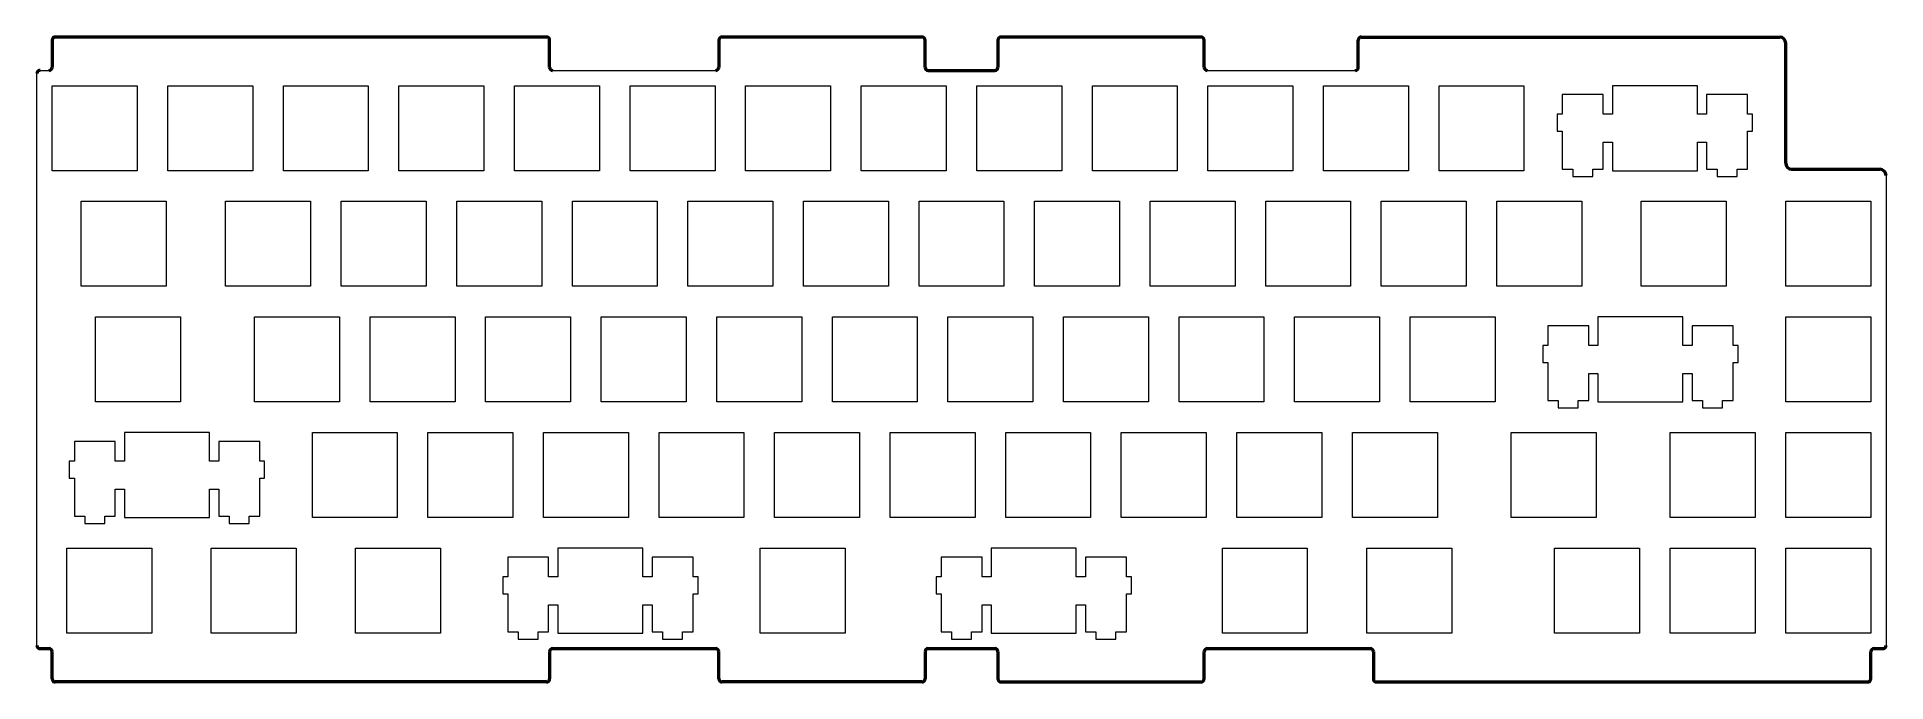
# Model space of a CAD drawing. Header units: millimetres. Extents: x 20 to 325, y 74 to 181.
import ezdxf

# ---------------------------------------------------------------- set-up
doc = ezdxf.new("R2010")
doc.units = ezdxf.units.MM
doc.layers.get('0').update_dxf_attribs({"lineweight": 0})
doc.layers.add('Geometry', color=7, linetype='Continuous', lineweight=50)

msp = doc.modelspace()

# ---------------------------------------------------------------- linework, layer by layer
for p, q in [((20, 80.5), (20, 174.75)), ((20.5, 175.25), (22, 175.25)), ((105, 175.25), (131.9, 175.25)), ((212.9, 175.25), (237.3, 175.25)), ((22.52, 172.73), (36.52, 172.73)), ((22.52, 158.73), (22.52, 172.73)), ((36.52, 172.73), (36.52, 158.73)), ((41.57, 172.73), (55.57, 172.73)), ((41.57, 158.73), (41.57, 172.73)), ((55.57, 172.73), (55.57, 158.73)), ((60.62, 172.73), (74.62, 172.73)), ((60.62, 158.73), (60.62, 172.73)), ((74.62, 172.73), (74.62, 158.73)), ((79.67, 172.73), (93.67, 172.73)), ((79.67, 158.73), (79.67, 172.73)), ((93.67, 172.73), (93.67, 158.73)), ((98.72, 172.73), (112.72, 172.73)), ((98.72, 158.73), (98.72, 172.73)), ((112.72, 172.73), (112.72, 158.73)), ((117.77, 172.73), (131.77, 172.73)), ((117.77, 158.73), (117.77, 172.73)), ((131.77, 172.73), (131.77, 158.73)), ((136.82, 172.73), (150.82, 172.73)), ((136.82, 158.73), (136.82, 172.73)), ((150.82, 172.73), (150.82, 158.73)), ((155.87, 172.73), (169.87, 172.73)), ((155.87, 158.73), (155.87, 172.73)), ((169.87, 172.73), (169.87, 158.73)), ((174.92, 172.73), (188.92, 172.73)), ((174.92, 158.73), (174.92, 172.73)), ((188.92, 172.73), (188.92, 158.73)), ((193.97, 172.73), (207.97, 172.73)), ((193.97, 158.73), (193.97, 172.73)), ((207.97, 172.73), (207.97, 158.73)), ((213.02, 172.73), (227.02, 172.73)), ((213.02, 158.73), (213.02, 172.73)), ((227.02, 172.73), (227.02, 158.73)), ((232.07, 172.73), (246.07, 172.73)), ((232.07, 158.73), (232.07, 172.73)), ((246.07, 172.73), (246.07, 158.73)), ((251.12, 172.73), (265.12, 172.73)), ((251.12, 158.73), (251.12, 172.73)), ((265.12, 172.73), (265.12, 158.73)), ((278.17, 171.26), (271.42, 171.26)), ((271.42, 171.26), (271.42, 168.02)), ((278.17, 168.02), (278.17, 171.26)), ((279.7, 172.73), (279.7, 168.02)), ((293.7, 172.73), (279.7, 172.73)), ((293.7, 168.02), (293.7, 172.73)), ((301.97, 171.26), (295.22, 171.26)), ((295.22, 171.26), (295.22, 168.02)), ((301.97, 168.02), (301.97, 171.26)), ((271.42, 168.02), (270.6, 168.02)), ((270.6, 168.02), (270.6, 165.23)), ((279.7, 168.02), (278.17, 168.02)), ((295.22, 168.02), (293.7, 168.02)), ((302.8, 168.02), (301.97, 168.02)), ((302.8, 165.23), (302.8, 168.02)), ((270.6, 165.23), (271.42, 165.23)), ((271.42, 165.23), (271.42, 158.96)), ((301.97, 158.96), (301.97, 165.23)), ((301.97, 165.23), (302.8, 165.23)), ((278.17, 158.96), (278.17, 163.43)), ((278.17, 163.43), (279.7, 163.43)), ((279.7, 163.43), (279.7, 158.73)), ((293.7, 158.73), (293.7, 163.43)), ((293.7, 163.43), (295.22, 163.43)), ((295.22, 163.43), (295.22, 158.96)), ((36.52, 158.73), (22.52, 158.73)), ((55.57, 158.73), (41.57, 158.73)), ((74.62, 158.73), (60.62, 158.73)), ((93.67, 158.73), (79.67, 158.73)), ((112.72, 158.73), (98.72, 158.73)), ((131.77, 158.73), (117.77, 158.73)), ((150.82, 158.73), (136.82, 158.73)), ((169.87, 158.73), (155.87, 158.73)), ((188.92, 158.73), (174.92, 158.73)), ((207.97, 158.73), (193.97, 158.73)), ((227.02, 158.73), (213.02, 158.73)), ((246.07, 158.73), (232.07, 158.73)), ((265.12, 158.73), (251.12, 158.73)), ((271.42, 158.96), (273.15, 158.96)), ((273.15, 158.96), (273.15, 157.76)), ((276.45, 157.76), (276.45, 158.96)), ((276.45, 158.96), (278.17, 158.96)), ((279.7, 158.73), (293.7, 158.73)), ((295.22, 158.96), (296.95, 158.96)), ((296.95, 158.96), (296.95, 157.76)), ((300.25, 157.76), (300.25, 158.96)), ((300.25, 158.96), (301.97, 158.96)), ((273.15, 157.76), (276.45, 157.76)), ((296.95, 157.76), (300.25, 157.76)), ((324.8, 157.96), (324.8, 80.5)), ((27.29, 153.68), (41.29, 153.68)), ((27.29, 139.68), (27.29, 153.68)), ((41.29, 153.68), (41.29, 139.68)), ((51.1, 153.68), (65.1, 153.68)), ((51.1, 139.68), (51.1, 153.68)), ((65.1, 153.68), (65.1, 139.68)), ((70.15, 153.68), (84.15, 153.68)), ((70.15, 139.68), (70.15, 153.68)), ((84.15, 153.68), (84.15, 139.68)), ((89.2, 153.68), (103.2, 153.68)), ((89.2, 139.68), (89.2, 153.68)), ((103.2, 153.68), (103.2, 139.68)), ((108.25, 153.68), (122.25, 153.68)), ((108.25, 139.68), (108.25, 153.68)), ((122.25, 153.68), (122.25, 139.68)), ((127.3, 153.68), (141.3, 153.68)), ((127.3, 139.68), (127.3, 153.68)), ((141.3, 153.68), (141.3, 139.68)), ((146.35, 153.68), (160.35, 153.68)), ((146.35, 139.68), (146.35, 153.68)), ((160.35, 153.68), (160.35, 139.68)), ((165.4, 153.68), (179.4, 153.68)), ((165.4, 139.68), (165.4, 153.68)), ((179.4, 153.68), (179.4, 139.68)), ((184.45, 153.68), (198.45, 153.68)), ((184.45, 139.68), (184.45, 153.68)), ((198.45, 153.68), (198.45, 139.68)), ((203.5, 153.68), (217.5, 153.68)), ((203.5, 139.68), (203.5, 153.68)), ((217.5, 153.68), (217.5, 139.68)), ((222.55, 153.68), (236.55, 153.68)), ((222.55, 139.68), (222.55, 153.68)), ((236.55, 153.68), (236.55, 139.68)), ((241.6, 153.68), (255.6, 153.68)), ((241.6, 139.68), (241.6, 153.68)), ((255.6, 153.68), (255.6, 139.68)), ((260.65, 153.68), (274.65, 153.68)), ((260.65, 139.68), (260.65, 153.68)), ((274.65, 153.68), (274.65, 139.68)), ((284.46, 153.68), (298.46, 153.68)), ((284.46, 139.68), (284.46, 153.68)), ((298.46, 153.68), (298.46, 139.68)), ((308.27, 153.68), (322.27, 153.68)), ((308.27, 139.68), (308.27, 153.68)), ((322.27, 153.68), (322.27, 139.68)), ((41.29, 139.68), (27.29, 139.68)), ((65.1, 139.68), (51.1, 139.68)), ((84.15, 139.68), (70.15, 139.68)), ((103.2, 139.68), (89.2, 139.68)), ((122.25, 139.68), (108.25, 139.68)), ((141.3, 139.68), (127.3, 139.68)), ((160.35, 139.68), (146.35, 139.68)), ((179.4, 139.68), (165.4, 139.68)), ((198.45, 139.68), (184.45, 139.68)), ((217.5, 139.68), (203.5, 139.68)), ((236.55, 139.68), (222.55, 139.68)), ((255.6, 139.68), (241.6, 139.68)), ((274.65, 139.68), (260.65, 139.68)), ((298.46, 139.68), (284.46, 139.68)), ((322.27, 139.68), (308.27, 139.68)), ((29.67, 134.63), (43.67, 134.63)), ((29.67, 120.63), (29.67, 134.63)), ((43.67, 134.63), (43.67, 120.63)), ((55.86, 134.63), (69.86, 134.63)), ((55.86, 120.63), (55.86, 134.63)), ((69.86, 134.63), (69.86, 120.63)), ((74.91, 134.63), (88.91, 134.63)), ((74.91, 120.63), (74.91, 134.63)), ((88.91, 134.63), (88.91, 120.63)), ((93.96, 134.63), (107.96, 134.63)), ((93.96, 120.63), (93.96, 134.63)), ((107.96, 134.63), (107.96, 120.63)), ((113.01, 134.63), (127.01, 134.63)), ((113.01, 120.63), (113.01, 134.63)), ((127.01, 134.63), (127.01, 120.63)), ((132.06, 134.63), (146.06, 134.63)), ((132.06, 120.63), (132.06, 134.63)), ((146.06, 134.63), (146.06, 120.63)), ((151.11, 134.63), (165.11, 134.63)), ((151.11, 120.63), (151.11, 134.63)), ((165.11, 134.63), (165.11, 120.63)), ((170.16, 134.63), (184.16, 134.63)), ((170.16, 120.63), (170.16, 134.63)), ((184.16, 134.63), (184.16, 120.63)), ((189.21, 134.63), (203.21, 134.63)), ((189.21, 120.63), (189.21, 134.63)), ((203.21, 134.63), (203.21, 120.63)), ((208.26, 134.63), (222.26, 134.63)), ((208.26, 120.63), (208.26, 134.63)), ((222.26, 134.63), (222.26, 120.63)), ((227.31, 134.63), (241.31, 134.63)), ((227.31, 120.63), (227.31, 134.63)), ((241.31, 134.63), (241.31, 120.63)), ((246.36, 134.63), (260.36, 134.63)), ((246.36, 120.63), (246.36, 134.63)), ((260.36, 134.63), (260.36, 120.63)), ((277.32, 134.63), (277.32, 129.92)), ((291.32, 134.63), (277.32, 134.63)), ((291.32, 129.92), (291.32, 134.63)), ((308.27, 134.63), (322.27, 134.63)), ((308.27, 120.63), (308.27, 134.63)), ((322.27, 134.63), (322.27, 120.63)), ((275.79, 133.16), (269.04, 133.16)), ((269.04, 133.16), (269.04, 129.92)), ((275.79, 129.92), (275.79, 133.16)), ((299.59, 133.16), (292.84, 133.16)), ((292.84, 133.16), (292.84, 129.92)), ((299.59, 129.92), (299.59, 133.16)), ((269.04, 129.92), (268.22, 129.92)), ((268.22, 129.92), (268.22, 127.13)), ((277.32, 129.92), (275.79, 129.92)), ((292.84, 129.92), (291.32, 129.92)), ((300.42, 129.92), (299.59, 129.92)), ((300.42, 127.13), (300.42, 129.92)), ((268.22, 127.13), (269.04, 127.13)), ((269.04, 127.13), (269.04, 120.86)), ((275.79, 120.86), (275.79, 125.33)), ((275.79, 125.33), (277.32, 125.33)), ((277.32, 125.33), (277.32, 120.63)), ((291.32, 120.63), (291.32, 125.33)), ((291.32, 125.33), (292.84, 125.33)), ((292.84, 125.33), (292.84, 120.86)), ((299.59, 120.86), (299.59, 127.13)), ((299.59, 127.13), (300.42, 127.13)), ((43.67, 120.63), (29.67, 120.63)), ((69.86, 120.63), (55.86, 120.63)), ((88.91, 120.63), (74.91, 120.63)), ((107.96, 120.63), (93.96, 120.63)), ((127.01, 120.63), (113.01, 120.63)), ((146.06, 120.63), (132.06, 120.63)), ((165.11, 120.63), (151.11, 120.63)), ((184.16, 120.63), (170.16, 120.63)), ((203.21, 120.63), (189.21, 120.63)), ((222.26, 120.63), (208.26, 120.63)), ((241.31, 120.63), (227.31, 120.63)), ((260.36, 120.63), (246.36, 120.63)), ((269.04, 120.86), (270.77, 120.86)), ((270.77, 120.86), (270.77, 119.66)), ((270.77, 119.66), (274.07, 119.66)), ((274.07, 119.66), (274.07, 120.86)), ((274.07, 120.86), (275.79, 120.86)), ((277.32, 120.63), (291.32, 120.63)), ((292.84, 120.86), (294.57, 120.86)), ((294.57, 120.86), (294.57, 119.66)), ((294.57, 119.66), (297.87, 119.66)), ((297.87, 119.66), (297.87, 120.86)), ((297.87, 120.86), (299.59, 120.86)), ((322.27, 120.63), (308.27, 120.63)), ((32.91, 114.11), (26.16, 114.11)), ((26.16, 114.11), (26.16, 110.87)), ((32.91, 110.87), (32.91, 114.11)), ((34.43, 115.58), (34.43, 110.87)), ((48.43, 115.58), (34.43, 115.58)), ((48.43, 110.87), (48.43, 115.58)), ((56.71, 114.11), (49.96, 114.11)), ((49.96, 114.11), (49.96, 110.87)), ((56.71, 110.87), (56.71, 114.11)), ((65.39, 115.58), (79.39, 115.58)), ((65.39, 101.58), (65.39, 115.58)), ((79.39, 115.58), (79.39, 101.58)), ((84.44, 115.58), (98.44, 115.58)), ((84.44, 101.58), (84.44, 115.58)), ((98.44, 115.58), (98.44, 101.58)), ((103.49, 115.58), (117.49, 115.58)), ((103.49, 101.58), (103.49, 115.58)), ((117.49, 115.58), (117.49, 101.58)), ((122.54, 115.58), (136.54, 115.58)), ((122.54, 101.58), (122.54, 115.58)), ((136.54, 115.58), (136.54, 101.58)), ((141.59, 115.58), (155.59, 115.58)), ((141.59, 101.58), (141.59, 115.58)), ((155.59, 115.58), (155.59, 101.58)), ((160.64, 115.58), (174.64, 115.58)), ((160.64, 101.58), (160.64, 115.58)), ((174.64, 115.58), (174.64, 101.58)), ((179.69, 115.58), (193.69, 115.58)), ((179.69, 101.58), (179.69, 115.58)), ((193.69, 115.58), (193.69, 101.58)), ((198.74, 115.58), (212.74, 115.58)), ((198.74, 101.58), (198.74, 115.58)), ((212.74, 115.58), (212.74, 101.58)), ((217.79, 115.58), (231.79, 115.58)), ((217.79, 101.58), (217.79, 115.58)), ((231.79, 115.58), (231.79, 101.58)), ((236.84, 115.58), (250.84, 115.58)), ((236.84, 101.58), (236.84, 115.58)), ((250.84, 115.58), (250.84, 101.58)), ((263.03, 115.58), (277.03, 115.58)), ((263.03, 101.58), (263.03, 115.58)), ((277.03, 115.58), (277.03, 101.58)), ((289.22, 115.58), (303.22, 115.58)), ((289.22, 101.58), (289.22, 115.58)), ((303.22, 115.58), (303.22, 101.58)), ((308.27, 115.58), (322.27, 115.58)), ((308.27, 101.58), (308.27, 115.58)), ((322.27, 115.58), (322.27, 101.58)), ((26.16, 110.87), (25.33, 110.87)), ((25.33, 110.87), (25.33, 108.08)), ((34.43, 110.87), (32.91, 110.87)), ((49.96, 110.87), (48.43, 110.87)), ((57.53, 110.87), (56.71, 110.87)), ((57.53, 108.08), (57.53, 110.87)), ((25.33, 108.08), (26.16, 108.08)), ((26.16, 108.08), (26.16, 101.81)), ((56.71, 101.81), (56.71, 108.08)), ((56.71, 108.08), (57.53, 108.08)), ((32.91, 101.81), (32.91, 106.28)), ((32.91, 106.28), (34.43, 106.28)), ((34.43, 106.28), (34.43, 101.58)), ((48.43, 101.58), (48.43, 106.28)), ((48.43, 106.28), (49.96, 106.28)), ((49.96, 106.28), (49.96, 101.81)), ((26.16, 101.81), (27.88, 101.81)), ((27.88, 101.81), (27.88, 100.61)), ((27.88, 100.61), (31.18, 100.61)), ((31.18, 100.61), (31.18, 101.81)), ((31.18, 101.81), (32.91, 101.81)), ((34.43, 101.58), (48.43, 101.58)), ((49.96, 101.81), (51.68, 101.81)), ((51.68, 101.81), (51.68, 100.61)), ((51.68, 100.61), (54.98, 100.61)), ((54.98, 100.61), (54.98, 101.81)), ((54.98, 101.81), (56.71, 101.81)), ((79.39, 101.58), (65.39, 101.58)), ((98.44, 101.58), (84.44, 101.58)), ((117.49, 101.58), (103.49, 101.58)), ((136.54, 101.58), (122.54, 101.58)), ((155.59, 101.58), (141.59, 101.58)), ((174.64, 101.58), (160.64, 101.58)), ((193.69, 101.58), (179.69, 101.58)), ((212.74, 101.58), (198.74, 101.58)), ((231.79, 101.58), (217.79, 101.58)), ((250.84, 101.58), (236.84, 101.58)), ((277.03, 101.58), (263.03, 101.58)), ((303.22, 101.58), (289.22, 101.58)), ((322.27, 101.58), (308.27, 101.58)), ((24.91, 96.53), (38.91, 96.53)), ((24.91, 82.53), (24.91, 96.53)), ((38.91, 96.53), (38.91, 82.53)), ((48.72, 96.53), (62.72, 96.53)), ((48.72, 82.53), (48.72, 96.53)), ((62.72, 96.53), (62.72, 82.53)), ((72.53, 96.53), (86.53, 96.53)), ((72.53, 82.53), (72.53, 96.53)), ((86.53, 96.53), (86.53, 82.53)), ((104.34, 95.06), (97.59, 95.06)), ((97.59, 95.06), (97.59, 91.82)), ((104.34, 91.82), (104.34, 95.06)), ((105.87, 96.53), (105.87, 91.82)), ((119.87, 96.53), (105.87, 96.53)), ((119.87, 91.82), (119.87, 96.53)), ((128.14, 95.06), (121.39, 95.06)), ((121.39, 95.06), (121.39, 91.82)), ((128.14, 91.82), (128.14, 95.06)), ((139.21, 96.53), (153.2, 96.53)), ((139.21, 82.53), (139.21, 96.53)), ((153.2, 96.53), (153.2, 82.53)), ((175.78, 95.06), (169.03, 95.06)), ((169.03, 95.06), (169.03, 91.82)), ((175.78, 91.82), (175.78, 95.06)), ((177.31, 96.53), (177.31, 91.82)), ((191.3, 96.53), (177.31, 96.53)), ((191.3, 91.82), (191.3, 96.53)), ((199.58, 95.06), (192.83, 95.06)), ((192.83, 95.06), (192.83, 91.82)), ((199.58, 91.82), (199.58, 95.06)), ((215.41, 96.53), (229.4, 96.53)), ((215.41, 82.53), (215.41, 96.53)), ((229.4, 96.53), (229.4, 82.53)), ((239.22, 96.53), (253.22, 96.53)), ((239.22, 82.53), (239.22, 96.53)), ((253.22, 96.53), (253.22, 82.53)), ((270.17, 96.53), (284.17, 96.53)), ((270.17, 82.53), (270.17, 96.53)), ((284.17, 96.53), (284.17, 82.53)), ((289.22, 96.53), (303.22, 96.53)), ((289.22, 82.53), (289.22, 96.53)), ((303.22, 96.53), (303.22, 82.53)), ((308.27, 96.53), (322.27, 96.53)), ((308.27, 82.53), (308.27, 96.53)), ((322.27, 96.53), (322.27, 82.53)), ((97.59, 91.82), (96.77, 91.82)), ((96.77, 91.82), (96.77, 89.03)), ((105.87, 91.82), (104.34, 91.82)), ((121.39, 91.82), (119.87, 91.82)), ((128.97, 91.82), (128.14, 91.82)), ((128.97, 89.03), (128.97, 91.82)), ((169.03, 91.82), (168.2, 91.82)), ((168.2, 91.82), (168.2, 89.03)), ((177.31, 91.82), (175.78, 91.82)), ((192.83, 91.82), (191.3, 91.82)), ((200.41, 91.82), (199.58, 91.82)), ((200.41, 89.03), (200.41, 91.82)), ((96.77, 89.03), (97.59, 89.03)), ((97.59, 89.03), (97.59, 82.76)), ((128.14, 82.76), (128.14, 89.03)), ((128.14, 89.03), (128.97, 89.03)), ((168.2, 89.03), (169.03, 89.03)), ((169.03, 89.03), (169.03, 82.76)), ((199.58, 82.76), (199.58, 89.03)), ((199.58, 89.03), (200.41, 89.03)), ((104.34, 82.76), (104.34, 87.23)), ((104.34, 87.23), (105.87, 87.23)), ((105.87, 87.23), (105.87, 82.53)), ((119.87, 82.53), (119.87, 87.23)), ((119.87, 87.23), (121.39, 87.23)), ((121.39, 87.23), (121.39, 82.76)), ((175.78, 82.76), (175.78, 87.23)), ((175.78, 87.23), (177.31, 87.23)), ((177.31, 87.23), (177.31, 82.53)), ((191.3, 82.53), (191.3, 87.23)), ((191.3, 87.23), (192.83, 87.23)), ((192.83, 87.23), (192.83, 82.76)), ((38.91, 82.53), (24.91, 82.53)), ((62.72, 82.53), (48.72, 82.53)), ((86.53, 82.53), (72.53, 82.53)), ((97.59, 82.76), (99.32, 82.76)), ((99.32, 82.76), (99.32, 81.56)), ((102.62, 81.56), (102.62, 82.76)), ((102.62, 82.76), (104.34, 82.76)), ((105.87, 82.53), (119.87, 82.53)), ((121.39, 82.76), (123.12, 82.76)), ((123.12, 82.76), (123.12, 81.56)), ((126.42, 81.56), (126.42, 82.76)), ((126.42, 82.76), (128.14, 82.76)), ((153.2, 82.53), (139.21, 82.53)), ((169.03, 82.76), (170.76, 82.76)), ((170.76, 82.76), (170.76, 81.56)), ((174.05, 81.56), (174.05, 82.76)), ((174.05, 82.76), (175.78, 82.76)), ((177.31, 82.53), (191.3, 82.53)), ((192.83, 82.76), (194.55, 82.76)), ((194.55, 82.76), (194.55, 81.56)), ((197.85, 81.56), (197.85, 82.76)), ((197.85, 82.76), (199.58, 82.76)), ((229.4, 82.53), (215.41, 82.53)), ((253.22, 82.53), (239.22, 82.53)), ((284.17, 82.53), (270.17, 82.53)), ((303.22, 82.53), (289.22, 82.53)), ((322.27, 82.53), (308.27, 82.53)), ((99.32, 81.56), (102.62, 81.56)), ((123.12, 81.56), (126.42, 81.56)), ((170.76, 81.56), (174.05, 81.56)), ((194.55, 81.56), (197.85, 81.56))]:
    msp.add_line(p, q)
at = {"layer": 'Geometry'}
for p, q in [((22.5, 180.25), (22.5, 175.75)), ((104, 180.75), (23, 180.75)), ((104.5, 175.75), (104.5, 180.25)), ((132.4, 180.25), (132.4, 175.75)), ((165.9, 180.75), (132.9, 180.75)), ((166.4, 175.75), (166.4, 180.25)), ((178.4, 180.25), (178.4, 175.75)), ((211.9, 180.75), (178.9, 180.75)), ((212.4, 175.75), (212.4, 180.25)), ((237.8, 175.75), (237.8, 180.25)), ((238.3, 180.75), (307.27, 180.75)), ((308.27, 159.96), (308.27, 179.75)), ((166.9, 175.25), (177.9, 175.25)), ((309.27, 158.96), (323.8, 158.96)), ((20.5, 80), (22, 80)), ((22.5, 75), (22.5, 79.5)), ((104.5, 79.5), (104.5, 75)), ((105, 80), (131.9, 80)), ((132.4, 75), (132.4, 79.5)), ((166.4, 79.5), (166.4, 75)), ((166.9, 80), (177.9, 80)), ((178.4, 79.5), (178.4, 75)), ((212.4, 75), (212.4, 79.5)), ((212.9, 80), (239.8, 80)), ((240.3, 79.5), (240.3, 75)), ((322.3, 75), (322.3, 79.5)), ((322.8, 80), (324.3, 80)), ((104, 74.5), (23, 74.5)), ((165.9, 74.5), (132.9, 74.5)), ((178.9, 74.5), (211.9, 74.5)), ((240.8, 74.5), (321.8, 74.5))]:
    msp.add_line(p, q, dxfattribs=at)
for centre, radius, start, end in [((23, 180.25), 0.5, 90, 180), ((104, 180.25), 0.5, 0, 90), ((132.9, 180.25), 0.5, 90, 180), ((165.9, 180.25), 0.5, 0, 90), ((178.9, 180.25), 0.5, 90, 180), ((211.9, 180.25), 0.5, 0, 90), ((238.3, 180.25), 0.5, 90, 180), ((307.27, 179.75), 1, 0, 90), ((20.5, 174.75), 0.5, 90, 180), ((22, 175.75), 0.5, 270, 0), ((105, 175.75), 0.5, 180, 270), ((131.9, 175.75), 0.5, 270, 0), ((166.9, 175.75), 0.5, 180, 270), ((177.9, 175.75), 0.5, 270, 0), ((212.9, 175.75), 0.5, 180, 270), ((237.3, 175.75), 0.5, 270, 0), ((309.27, 159.96), 1, 180, 270), ((323.8, 157.96), 1, 0, 90), ((20.5, 80.5), 0.5, 180, 270), ((22, 79.5), 0.5, 0, 90), ((105, 79.5), 0.5, 90, 180), ((131.9, 79.5), 0.5, 0, 90), ((166.9, 79.5), 0.5, 90, 180), ((177.9, 79.5), 0.5, 0, 90), ((212.9, 79.5), 0.5, 90, 180), ((239.8, 79.5), 0.5, 0, 90), ((322.8, 79.5), 0.5, 90, 180), ((324.3, 80.5), 0.5, 270, 0), ((23, 75), 0.5, 180, 270), ((104, 75), 0.5, 270, 0), ((132.9, 75), 0.5, 180, 270), ((165.9, 75), 0.5, 270, 0), ((178.9, 75), 0.5, 180, 270), ((211.9, 75), 0.5, 270, 0), ((240.8, 75), 0.5, 180, 270), ((321.8, 75), 0.5, 270, 0)]:
    msp.add_arc(centre, radius, start, end, dxfattribs=at)

doc.saveas('drawing.dxf')
